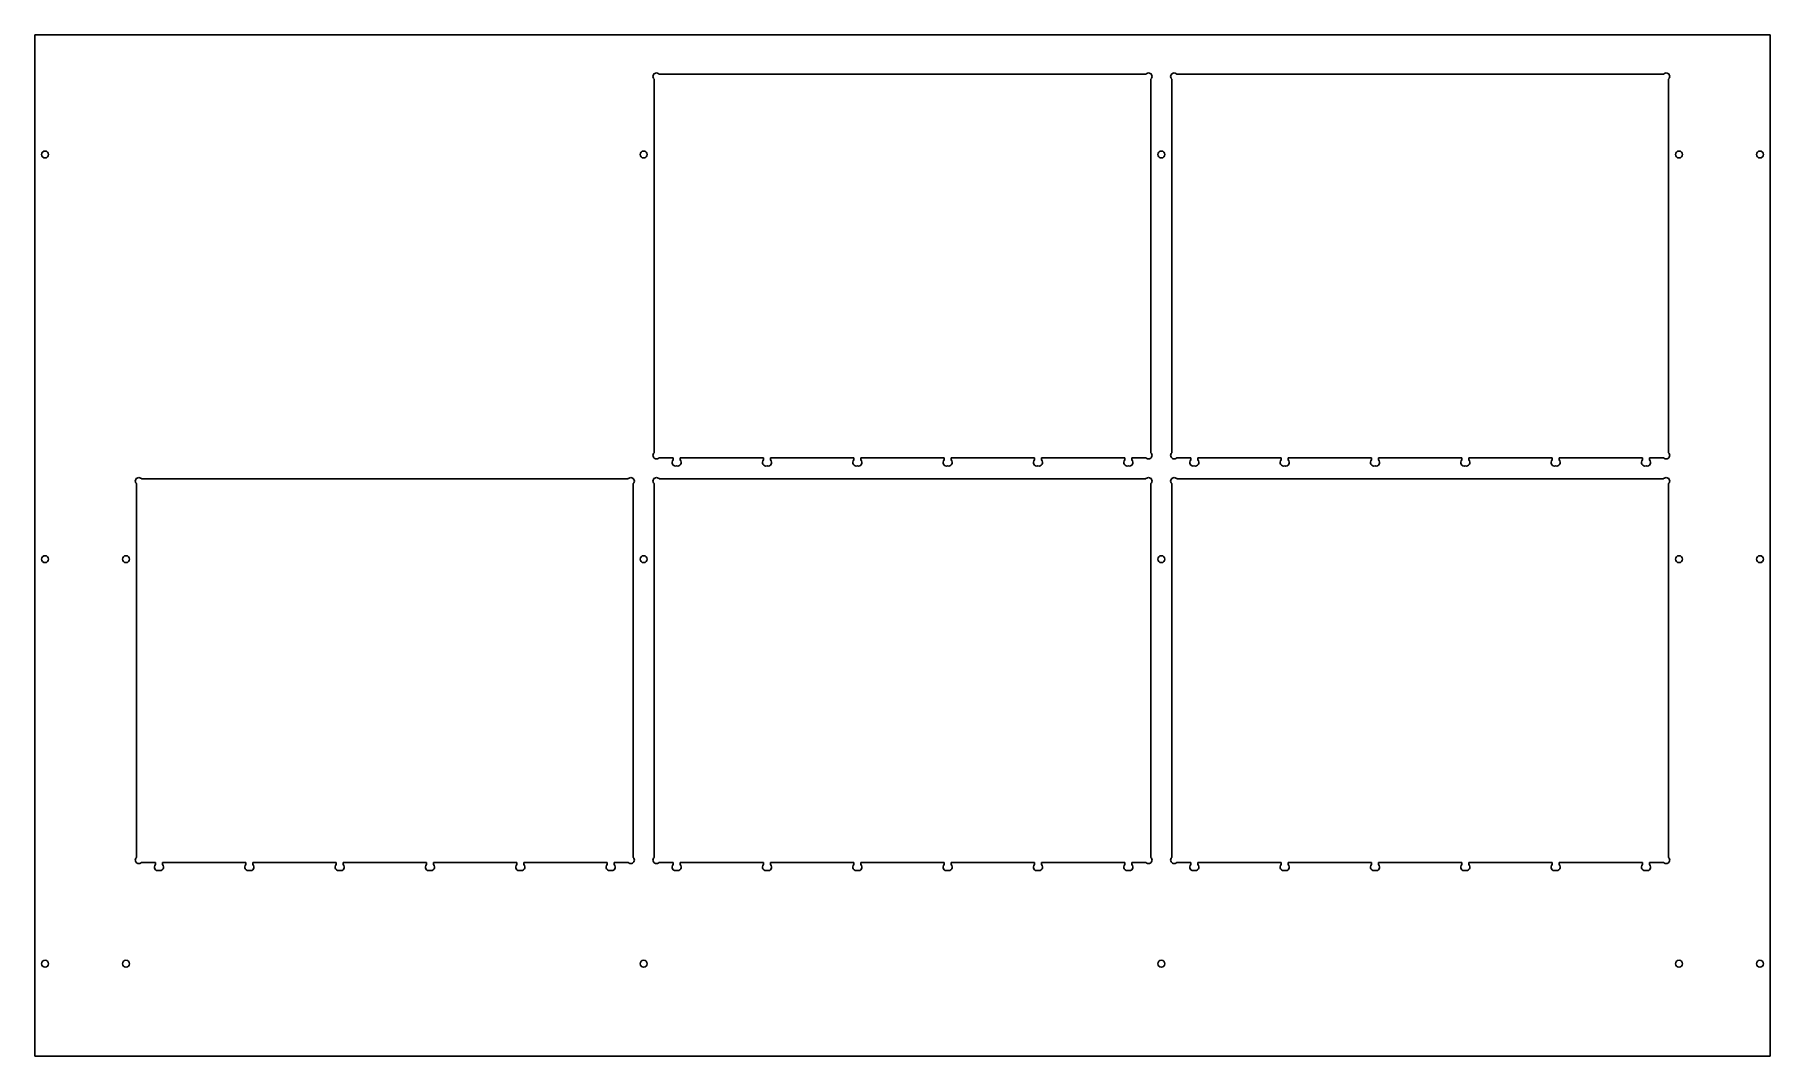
# Model space of a CAD drawing. Header units: millimetres. Extents: x 0 to 1502, y 0 to 884.
import ezdxf

# ---------------------------------------------------------------- set-up
doc = ezdxf.new("R2010")
doc.units = ezdxf.units.MM
doc.layers.get('0').update_dxf_attribs({"linetype": 'CONTINUOUS'})

msp = doc.modelspace()

# ---------------------------------------------------------------- linework, layer by layer
for p, q in [((1502, 883.6), (0, 883.6)), ((0, 883.6), (0, 0)), ((1502, 0), (1502, 883.6)), ((536, 845.3), (536, 521.9)), ((961.7, 849.6), (540.3, 849.6)), ((966, 521.9), (966, 845.3)), ((984, 845.3), (984, 521.9)), ((1409.7, 849.6), (988.3, 849.6)), ((1414, 521.9), (1414, 845.3)), ((540.3, 517.6), (552.5, 517.6)), ((552.5, 515.8), (552.5, 517.6)), ((558.6, 517.6), (630.7, 517.6)), ((558.6, 517.6), (558.6, 515.8)), ((630.7, 517.6), (630.7, 515.8)), ((636.8, 517.6), (708.8, 517.6)), ((636.8, 515.8), (636.8, 517.6)), ((708.8, 517.6), (708.8, 515.8)), ((715, 517.6), (787, 517.6)), ((715, 515.8), (715, 517.6)), ((787, 517.6), (787, 515.8)), ((793.2, 517.6), (865.2, 517.6)), ((793.2, 515.8), (793.2, 517.6)), ((865.2, 517.6), (865.2, 515.8)), ((871.3, 517.6), (943.4, 517.6)), ((871.3, 515.8), (871.3, 517.6)), ((943.4, 517.6), (943.4, 515.8)), ((949.5, 517.6), (961.7, 517.6)), ((949.5, 515.8), (949.5, 517.6)), ((988.3, 517.6), (1000.5, 517.6)), ((1000.5, 517.6), (1000.5, 515.8)), ((1006.6, 517.6), (1078.7, 517.6)), ((1006.6, 515.8), (1006.6, 517.6)), ((1078.7, 517.6), (1078.7, 515.8)), ((1084.8, 517.6), (1156.8, 517.6)), ((1084.8, 515.8), (1084.8, 517.6)), ((1156.8, 517.6), (1156.8, 515.8)), ((1163, 517.6), (1235, 517.6)), ((1163, 515.8), (1163, 517.6)), ((1235, 517.6), (1235, 515.8)), ((1241.2, 517.6), (1313.2, 517.6)), ((1241.2, 515.8), (1241.2, 517.6)), ((1313.2, 517.6), (1313.2, 515.8)), ((1319.3, 517.6), (1391.4, 517.6)), ((1319.3, 515.8), (1319.3, 517.6)), ((1391.4, 517.6), (1391.4, 515.8)), ((1397.5, 517.6), (1409.7, 517.6)), ((1397.5, 515.8), (1397.5, 517.6)), ((513.7, 499.6), (92.3, 499.6)), ((961.7, 499.6), (540.3, 499.6)), ((1409.7, 499.6), (988.3, 499.6)), ((88, 495.3), (88, 171.9)), ((518, 171.9), (518, 495.3)), ((536, 495.3), (536, 171.9)), ((966, 171.9), (966, 495.3)), ((984, 495.3), (984, 171.9)), ((1414, 171.9), (1414, 495.3)), ((92.3, 167.6), (104.5, 167.6)), ((104.5, 167.6), (104.5, 165.8)), ((110.6, 167.6), (182.7, 167.6)), ((110.6, 165.8), (110.6, 167.6)), ((182.7, 167.6), (182.7, 165.8)), ((188.8, 167.6), (260.8, 167.6)), ((188.8, 165.8), (188.8, 167.6)), ((260.8, 167.6), (260.8, 165.8)), ((267, 167.6), (339, 167.6)), ((267, 165.8), (267, 167.6)), ((339, 167.6), (339, 165.8)), ((345.2, 167.6), (417.2, 167.6)), ((345.2, 165.8), (345.2, 167.6)), ((417.2, 167.6), (417.2, 165.8)), ((423.3, 167.6), (495.4, 167.6)), ((423.3, 165.8), (423.3, 167.6)), ((495.4, 167.6), (495.4, 165.8)), ((501.5, 167.6), (513.7, 167.6)), ((501.5, 165.8), (501.5, 167.6)), ((540.3, 167.6), (552.5, 167.6)), ((552.5, 167.6), (552.5, 165.8)), ((558.6, 167.6), (630.7, 167.6)), ((558.6, 165.8), (558.6, 167.6)), ((630.7, 167.6), (630.7, 165.8)), ((636.8, 167.6), (708.8, 167.6)), ((636.8, 165.8), (636.8, 167.6)), ((708.8, 167.6), (708.8, 165.8)), ((715, 167.6), (787, 167.6)), ((715, 165.8), (715, 167.6)), ((787, 167.6), (787, 165.8)), ((793.2, 167.6), (865.2, 167.6)), ((793.2, 165.8), (793.2, 167.6)), ((865.2, 167.6), (865.2, 165.8)), ((871.3, 167.6), (943.4, 167.6)), ((871.3, 165.8), (871.3, 167.6)), ((943.4, 167.6), (943.4, 165.8)), ((949.5, 167.6), (961.7, 167.6)), ((949.5, 165.8), (949.5, 167.6)), ((988.3, 167.6), (1000.5, 167.6)), ((1000.5, 167.6), (1000.5, 165.8)), ((1006.6, 167.6), (1078.7, 167.6)), ((1006.6, 165.8), (1006.6, 167.6)), ((1078.7, 167.6), (1078.7, 165.8)), ((1084.8, 167.6), (1156.8, 167.6)), ((1084.8, 165.8), (1084.8, 167.6)), ((1156.8, 167.6), (1156.8, 165.8)), ((1163, 167.6), (1235, 167.6)), ((1163, 165.8), (1163, 167.6)), ((1235, 167.6), (1235, 165.8)), ((1241.2, 167.6), (1313.2, 167.6)), ((1241.2, 165.8), (1241.2, 167.6)), ((1313.2, 167.6), (1313.2, 165.8)), ((1319.3, 167.6), (1391.4, 167.6)), ((1319.3, 165.8), (1319.3, 167.6)), ((1391.4, 167.6), (1391.4, 165.8)), ((1397.5, 167.6), (1409.7, 167.6)), ((1397.5, 165.8), (1397.5, 167.6)), ((0, 0), (1502, 0))]:
    msp.add_line(p, q)
for centre in [(9, 780), (527, 780), (975, 780), (1423, 780), (1493, 780), (9, 430), (79, 430), (527, 430), (975, 430), (1423, 430), (1493, 430), (9, 80), (79, 80), (527, 80), (975, 80), (1423, 80), (1493, 80)]:
    msp.add_circle(centre, 3)
for centre, start, end in [((538.1, 847.5), 44.0683, 225.9317), ((963.9, 847.5), 314.0683, 135.9317), ((986.1, 847.5), 44.0683, 225.9317), ((1411.9, 847.5), 314.0683, 135.9317), ((538.1, 519.7), 134.0683, 315.9317), ((554.6, 513.6), 134.0683, 288.2209), ((556.5, 513.6), 251.7791, 45.9317), ((632.8, 513.6), 134.0683, 288.2209), ((634.7, 513.6), 251.7791, 45.9317), ((711, 513.6), 134.0683, 288.2209), ((712.9, 513.6), 251.7791, 45.9317), ((789.1, 513.6), 134.0683, 288.2209), ((791, 513.6), 251.7791, 45.9317), ((867.3, 513.6), 134.0683, 288.2209), ((869.2, 513.6), 251.7791, 45.9317), ((945.5, 513.6), 134.0683, 288.2209), ((947.4, 513.6), 251.7791, 45.9317), ((963.9, 519.7), 224.0683, 45.9317), ((986.1, 519.7), 134.0683, 315.9317), ((1002.6, 513.6), 134.0683, 288.2209), ((1004.5, 513.6), 251.7791, 45.9317), ((1080.8, 513.6), 134.0683, 288.2209), ((1082.7, 513.6), 251.7791, 45.9317), ((1159, 513.6), 134.0683, 288.2209), ((1160.9, 513.6), 251.7791, 45.9317), ((1237.1, 513.6), 134.0683, 288.2209), ((1239, 513.6), 251.7791, 45.9317), ((1315.3, 513.6), 134.0683, 288.2209), ((1317.2, 513.6), 251.7791, 45.9317), ((1393.5, 513.6), 134.0683, 288.2209), ((1395.4, 513.6), 251.7791, 45.9317), ((1411.9, 519.7), 224.0683, 45.9317), ((90.1, 497.5), 44.0683, 225.9317), ((515.9, 497.5), 314.0683, 135.9317), ((538.1, 497.5), 44.0683, 225.9317), ((963.9, 497.5), 314.0683, 135.9317), ((986.1, 497.5), 44.0683, 225.9317), ((1411.9, 497.5), 314.0683, 135.9317), ((90.1, 169.7), 134.0683, 315.9317), ((106.6, 163.6), 134.0683, 288.2209), ((108.5, 163.6), 251.7791, 45.9317), ((184.8, 163.6), 134.0683, 288.2209), ((186.7, 163.6), 251.7791, 45.9317), ((263, 163.6), 134.0683, 288.2209), ((264.9, 163.6), 251.7791, 45.9317), ((341.1, 163.6), 134.0683, 288.2209), ((343, 163.6), 251.7791, 45.9317), ((419.3, 163.6), 134.0683, 288.2209), ((421.2, 163.6), 251.7791, 45.9317), ((497.5, 163.6), 134.0683, 288.2209), ((499.4, 163.6), 251.7791, 45.9317), ((515.9, 169.7), 224.0683, 45.9317), ((538.1, 169.7), 134.0683, 315.9317), ((554.6, 163.6), 134.0683, 288.2209), ((556.5, 163.6), 251.7791, 45.9317), ((632.8, 163.6), 134.0683, 288.2209), ((634.7, 163.6), 251.7791, 45.9317), ((711, 163.6), 134.0683, 288.2209), ((712.9, 163.6), 251.7791, 45.9317), ((789.1, 163.6), 134.0683, 288.2209), ((791, 163.6), 251.7791, 45.9317), ((867.3, 163.6), 134.0683, 288.2209), ((869.2, 163.6), 251.7791, 45.9317), ((945.5, 163.6), 134.0683, 288.2209), ((947.4, 163.6), 251.7791, 45.9317), ((963.9, 169.7), 224.0683, 45.9317), ((986.1, 169.7), 134.0683, 315.9317), ((1002.6, 163.6), 134.0683, 288.2209), ((1004.5, 163.6), 251.7791, 45.9317), ((1080.8, 163.6), 134.0683, 288.2209), ((1082.7, 163.6), 251.7791, 45.9317), ((1159, 163.6), 134.0683, 288.2209), ((1160.9, 163.6), 251.7791, 45.9317), ((1237.1, 163.6), 134.0683, 288.2209), ((1239, 163.6), 251.7791, 45.9317), ((1315.3, 163.6), 134.0683, 288.2209), ((1317.2, 163.6), 251.7791, 45.9317), ((1393.5, 163.6), 134.0683, 288.2209), ((1395.4, 163.6), 251.7791, 45.9317), ((1411.9, 169.7), 224.0683, 45.9317)]:
    msp.add_arc(centre, 3.05, start, end)

doc.saveas('drawing.dxf')
